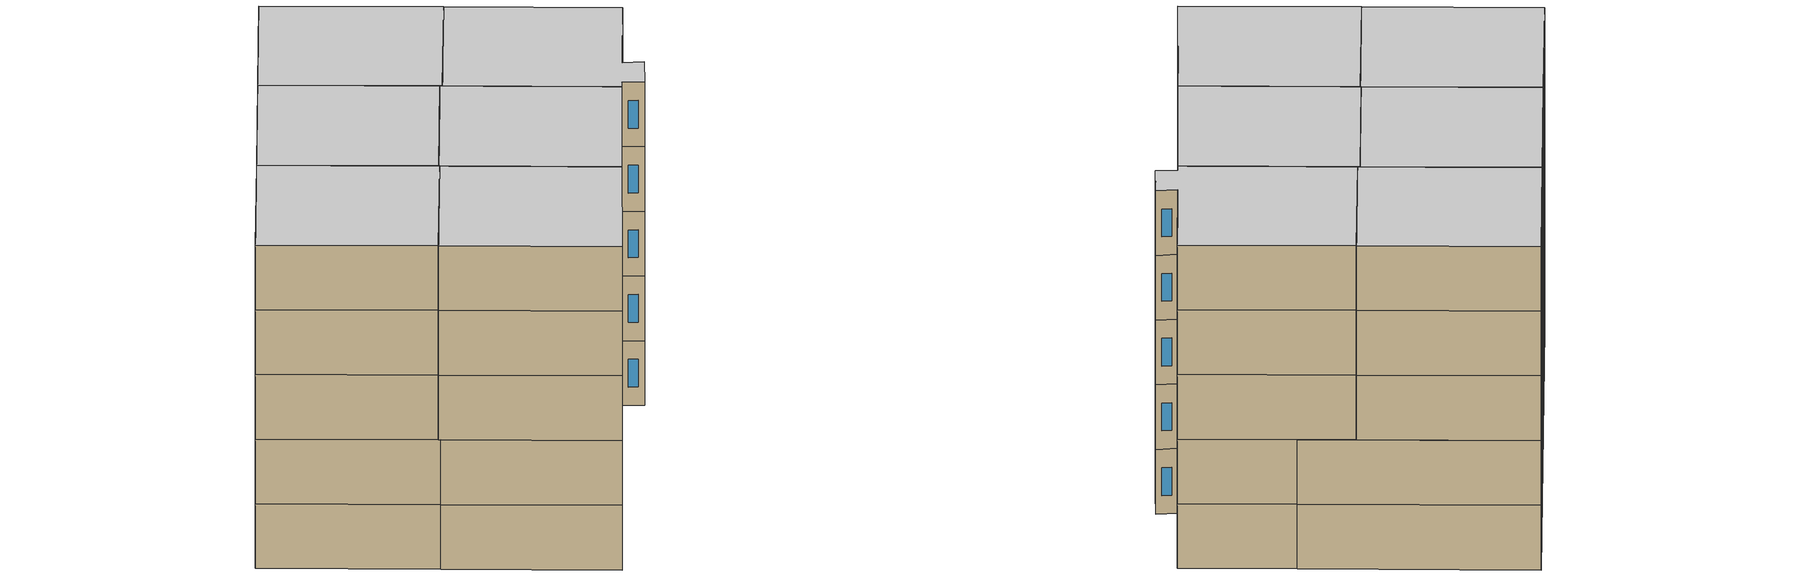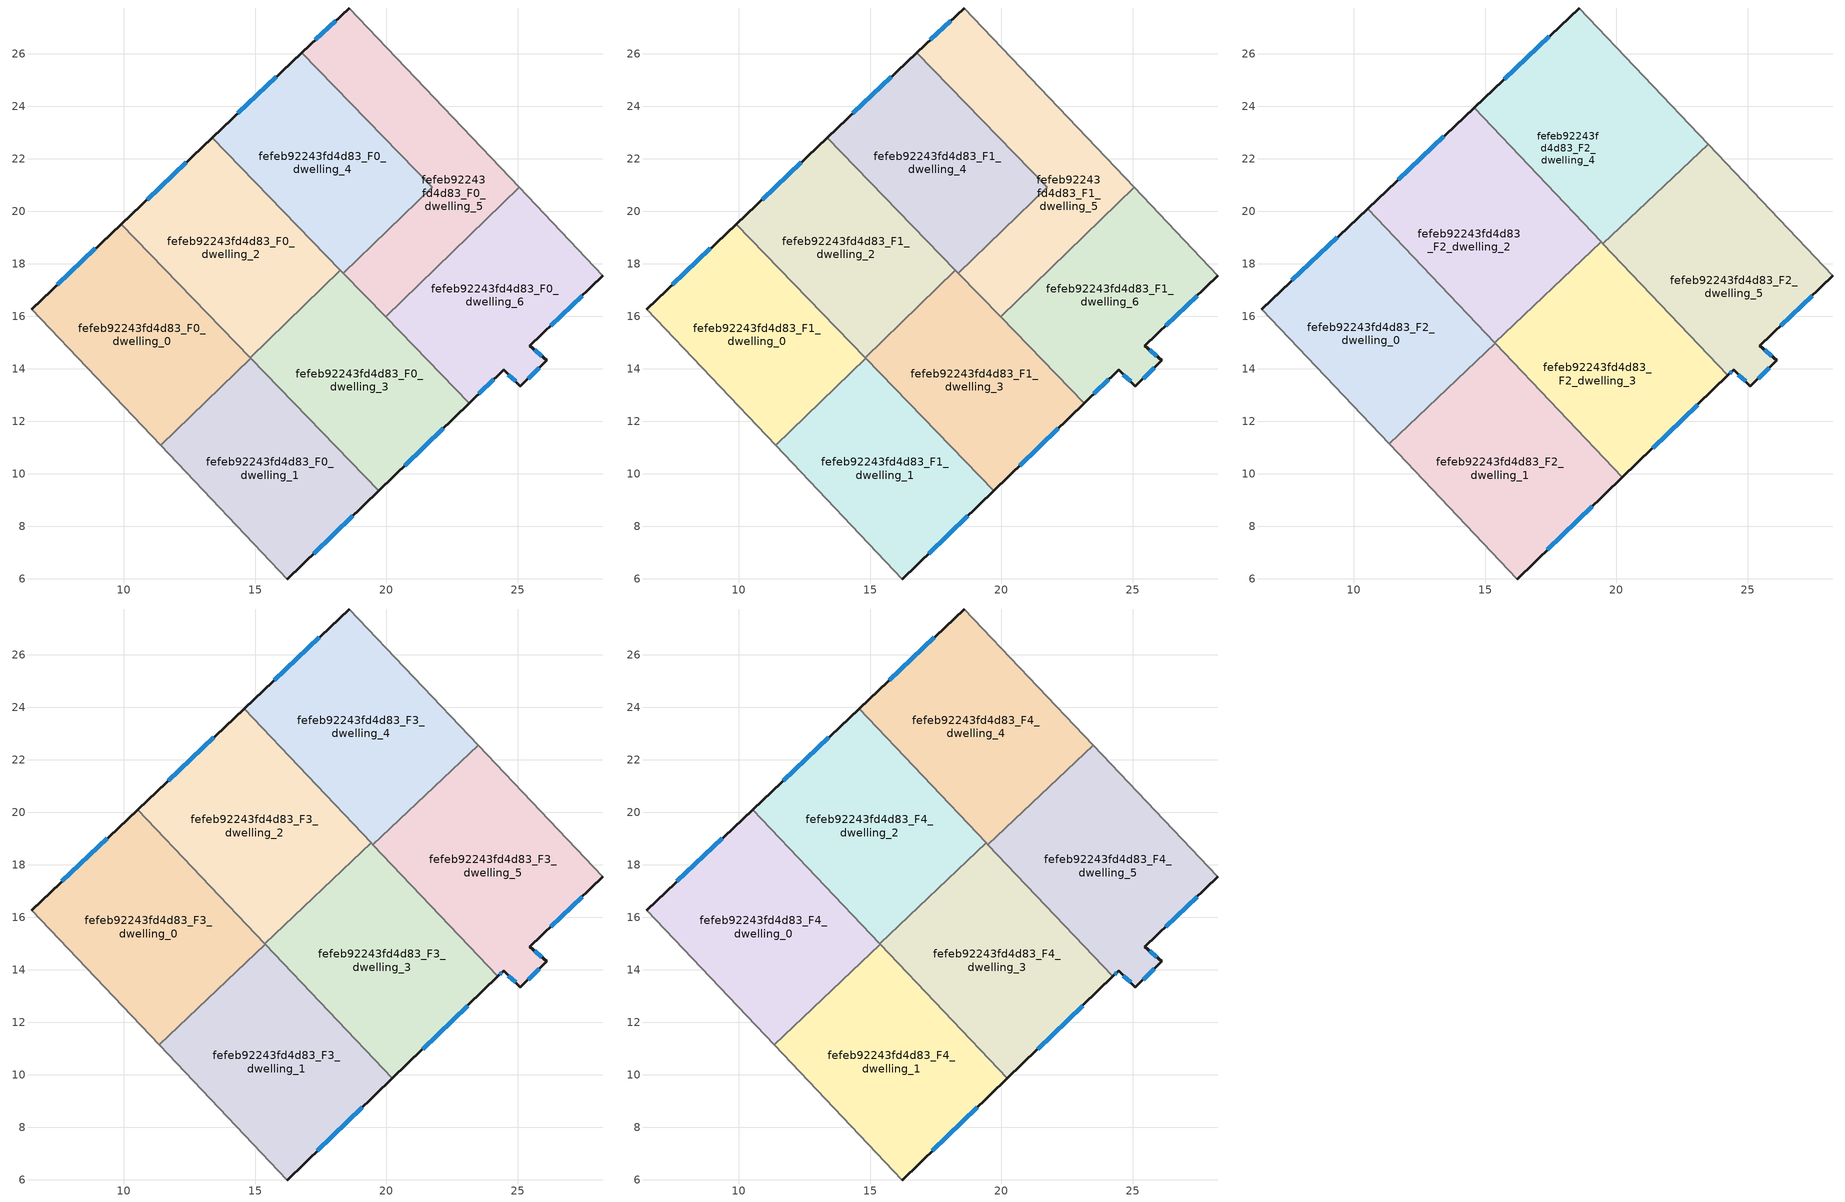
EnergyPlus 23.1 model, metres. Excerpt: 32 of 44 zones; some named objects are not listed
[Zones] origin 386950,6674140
fefeb92243fd4d83_F0_dwelling_0
 floor ground (EU_floor_Construction): 9.89,19.51 14.83,14.41 11.4,11.09 6.48,16.28 z0
 wall outside (EU_wall_Construction): 9.89,19.51 6.48,16.28 z0:3
 wall adiabatic (EU_wall_Construction): 6.48,16.28 11.4,11.09 z0:3
 wall to fefeb92243fd4d83_F0_dwelling_1 (EU_wall_Construction): 11.4,11.09 14.83,14.41 z0:3
 wall to fefeb92243fd4d83_F0_dwelling_2 (EU_wall_Construction): 14.81,14.43 9.89,19.51 z0:3
 wall to fefeb92243fd4d83_F0_dwelling_3 (EU_wall_Construction): 14.83,14.41 14.81,14.43 z0:3
 window (EU_Window_Construction): 8.92,18.59 7.45,17.2 z0.86:2.14
fefeb92243fd4d83_F0_dwelling_1
 floor ground (EU_floor_Construction): 14.83,14.41 19.71,9.36 16.23,6 11.4,11.09 z0
 wall outside (EU_wall_Construction): 16.23,6 19.71,9.36 z0:3
 wall adiabatic (EU_wall_Construction): 11.4,11.09 16.23,6 z0:3
 wall to fefeb92243fd4d83_F0_dwelling_3 (EU_wall_Construction): 19.71,9.36 14.83,14.41 z0:3
 window (EU_Window_Construction): 17.22,6.96 18.71,8.4 z0.86:2.14
fefeb92243fd4d83_F0_dwelling_2
 floor ground (EU_floor_Construction): 13.36,22.8 18.25,17.75 14.81,14.43 9.89,19.51 z0
 wall outside (EU_wall_Construction): 13.36,22.8 9.89,19.51 z0:3
 wall to fefeb92243fd4d83_F0_dwelling_3 (EU_wall_Construction): 14.81,14.43 18.25,17.75 z0:3
 wall to fefeb92243fd4d83_F0_dwelling_4 (EU_wall_Construction): 18.25,17.75 13.36,22.8 z0:3
 window (EU_Window_Construction): 12.37,21.86 10.88,20.45 z0.86:2.14
fefeb92243fd4d83_F0_dwelling_3
 floor ground (EU_floor_Construction): 18.25,17.75 23.15,12.69 19.71,9.36 14.81,14.43 z0
 wall outside (EU_wall_Construction): 19.71,9.36 23.15,12.69 z0:3
 wall to fefeb92243fd4d83_F0_dwelling_6 (EU_wall_Construction): 23.15,12.69 19.96,15.98 z0:3
 wall to fefeb92243fd4d83_F0_dwelling_5 (EU_wall_Construction): 19.96,15.98 18.36,17.64 z0:3
 wall to fefeb92243fd4d83_F0_dwelling_4 (EU_wall_Construction): 18.36,17.64 18.25,17.76 z0:3
 window (EU_Window_Construction): 20.69,10.31 22.17,11.74 z0.86:2.14
fefeb92243fd4d83_F0_dwelling_4
 floor ground (EU_floor_Construction): 16.78,26.04 21.74,20.92 18.36,17.64 13.36,22.8 z0
 wall outside (EU_wall_Construction): 16.78,26.04 13.36,22.8 z0:3
 wall to fefeb92243fd4d83_F0_dwelling_5 (EU_wall_Construction): 18.36,17.64 21.74,20.92 16.78,26.04 z0:3
 window (EU_Window_Construction): 15.81,25.12 14.34,23.73 z0.86:2.14
fefeb92243fd4d83_F0_dwelling_5
 floor ground (EU_floor_Construction): 18.58,27.75 25.05,20.91 19.96,15.98 18.36,17.64 21.74,20.92 16.78,26.04 z0
 wall outside (EU_wall_Construction): 18.58,27.75 16.78,26.04 z0:3
 wall adiabatic (EU_wall_Construction): 25.05,20.91 18.58,27.75 z0:3
 wall to fefeb92243fd4d83_F0_dwelling_6 (EU_wall_Construction): 19.96,15.98 25.05,20.91 z0:3
 window (EU_Window_Construction): 18.07,27.26 17.3,26.53 z0.86:2.14
fefeb92243fd4d83_F0_dwelling_6
 floor ground (EU_floor_Construction): 25.05,20.91 28.25,17.54 25.45,14.89 26.11,14.32 25.1,13.34 24.46,13.96 23.15,12.69 19.96,15.98 z0
 wall outside (EU_wall_Construction): 23.15,12.69 24.46,13.96 25.1,13.34 26.11,14.32 25.45,14.89 28.25,17.54 z0:3
 wall adiabatic (EU_wall_Construction): 28.25,17.54 25.05,20.91 z0:3
 window (EU_Window_Construction): 26.25,15.65 27.45,16.78 / 25.92,14.48 25.64,14.72 / 25.39,13.62 25.82,14.04 / 24.65,13.78 24.92,13.52 / 23.52,13.05 24.09,13.6 z0.86:2.14
fefeb92243fd4d83_F1_dwelling_0
 floor to fefeb92243fd4d83_F0_dwelling_0 (EU_floor_Construction): 9.89,19.51 14.83,14.41 11.4,11.09 6.48,16.28 z3
 wall outside (EU_wall_Construction): 9.89,19.51 6.48,16.28 z3:6
 wall adiabatic (EU_wall_Construction): 6.48,16.28 11.4,11.09 z3:6
 wall to fefeb92243fd4d83_F1_dwelling_1 (EU_wall_Construction): 11.4,11.09 14.83,14.41 z3:6
 wall to fefeb92243fd4d83_F1_dwelling_2 (EU_wall_Construction): 14.81,14.43 9.89,19.51 z3:6
 wall to fefeb92243fd4d83_F1_dwelling_3 (EU_wall_Construction): 14.83,14.41 14.81,14.43 z3:6
 window (EU_Window_Construction): 8.92,18.59 7.45,17.2 z3.86:5.14
fefeb92243fd4d83_F1_dwelling_1
 floor to fefeb92243fd4d83_F0_dwelling_1 (EU_floor_Construction): 14.83,14.41 19.71,9.36 16.23,6 11.4,11.09 z3
 wall outside (EU_wall_Construction): 16.23,6 19.71,9.36 z3:6
 wall adiabatic (EU_wall_Construction): 11.4,11.09 16.23,6 z3:6
 wall to fefeb92243fd4d83_F1_dwelling_3 (EU_wall_Construction): 19.71,9.36 14.83,14.41 z3:6
 window (EU_Window_Construction): 17.22,6.96 18.71,8.4 z3.86:5.14
fefeb92243fd4d83_F1_dwelling_2
 floor to fefeb92243fd4d83_F0_dwelling_2 (EU_floor_Construction): 13.36,22.8 18.25,17.75 14.81,14.43 9.89,19.51 z3
 wall outside (EU_wall_Construction): 13.36,22.8 9.89,19.51 z3:6
 wall to fefeb92243fd4d83_F1_dwelling_3 (EU_wall_Construction): 14.81,14.43 18.25,17.75 z3:6
 wall to fefeb92243fd4d83_F1_dwelling_4 (EU_wall_Construction): 18.25,17.75 13.36,22.8 z3:6
 window (EU_Window_Construction): 12.37,21.86 10.88,20.45 z3.86:5.14
fefeb92243fd4d83_F1_dwelling_3
 floor to fefeb92243fd4d83_F0_dwelling_3 (EU_floor_Construction): 18.25,17.75 23.15,12.69 19.71,9.36 14.81,14.43 z3
 wall outside (EU_wall_Construction): 19.71,9.36 23.15,12.69 z3:6
 wall to fefeb92243fd4d83_F1_dwelling_6 (EU_wall_Construction): 23.15,12.69 19.96,15.98 z3:6
 wall to fefeb92243fd4d83_F1_dwelling_5 (EU_wall_Construction): 19.96,15.98 18.36,17.64 z3:6
 wall to fefeb92243fd4d83_F1_dwelling_4 (EU_wall_Construction): 18.36,17.64 18.25,17.76 z3:6
 window (EU_Window_Construction): 20.69,10.31 22.17,11.74 z3.86:5.14
fefeb92243fd4d83_F1_dwelling_4
 floor to fefeb92243fd4d83_F0_dwelling_4 (EU_floor_Construction): 16.78,26.04 21.74,20.92 18.36,17.64 13.36,22.8 z3
 wall outside (EU_wall_Construction): 16.78,26.04 13.36,22.8 z3:6
 wall to fefeb92243fd4d83_F1_dwelling_5 (EU_wall_Construction): 18.36,17.64 21.74,20.92 16.78,26.04 z3:6
 window (EU_Window_Construction): 15.81,25.12 14.34,23.73 z3.86:5.14
 ceiling adiabatic (EU_roof_Construction): 19.42,18.84 18.26,17.74 18.36,17.64 21.74,20.92 16.78,26.04 13.36,22.8 14.58,23.95 z6
fefeb92243fd4d83_F1_dwelling_5
 floor to fefeb92243fd4d83_F0_dwelling_5 (EU_floor_Construction): 18.58,27.75 25.05,20.91 19.96,15.98 18.36,17.64 21.74,20.92 16.78,26.04 z3
 wall outside (EU_wall_Construction): 18.58,27.75 16.78,26.04 z3:6
 wall adiabatic (EU_wall_Construction): 25.05,20.91 18.58,27.75 z3:6
 wall to fefeb92243fd4d83_F1_dwelling_6 (EU_wall_Construction): 19.96,15.98 25.05,20.91 z3:6
 window (EU_Window_Construction): 18.07,27.26 17.3,26.53 z3.86:5.14
 ceiling adiabatic (EU_roof_Construction): 21.09,17.08 19.51,18.75 18.36,17.64 19.96,15.98 z6
fefeb92243fd4d83_F1_dwelling_6
 floor to fefeb92243fd4d83_F0_dwelling_6 (EU_floor_Construction): 25.05,20.91 28.25,17.54 25.45,14.89 26.11,14.32 25.1,13.34 24.46,13.96 23.15,12.69 19.96,15.98 z3
 wall outside (EU_wall_Construction): 23.15,12.69 24.46,13.96 25.1,13.34 26.11,14.32 25.45,14.89 28.25,17.54 z3:6
 wall adiabatic (EU_wall_Construction): 28.25,17.54 25.05,20.91 z3:6
 window (EU_Window_Construction): 26.25,15.65 27.45,16.78 / 25.92,14.48 25.64,14.72 / 25.39,13.62 25.82,14.04 / 24.65,13.78 24.92,13.52 / 23.52,13.05 24.09,13.6 z3.86:5.14
 ceiling adiabatic (EU_roof_Construction): 24.25,13.75 21.09,17.08 19.96,15.98 23.15,12.69 z6
fefeb92243fd4d83_F2_dwelling_0
 floor to fefeb92243fd4d83_F1_dwelling_0 (EU_floor_Construction): 9.89,19.51 14.81,14.43 11.34,11.15 6.48,16.28 z6
 floor to fefeb92243fd4d83_F1_dwelling_2 (EU_floor_Construction): 10.52,20.11 15.38,14.98 15.01,14.62 14.81,14.43 9.89,19.51 z6
 wall outside (EU_wall_Construction): 10.52,20.11 6.48,16.28 z6:9
 wall to fefeb92243fd4d83_F2_dwelling_1 (EU_wall_Construction): 11.34,11.15 15.38,14.98 z6:9
 wall adiabatic (EU_wall_Construction): 6.48,16.28 11.34,11.15 z6:9
 wall to fefeb92243fd4d83_F2_dwelling_2 (EU_wall_Construction): 15.37,15 10.52,20.11 z6:9
 wall to fefeb92243fd4d83_F2_dwelling_3 (EU_wall_Construction): 15.38,14.98 15.37,15 z6:9
 window (EU_Window_Construction): 9.37,19.01 7.64,17.37 z6.86:8.14
fefeb92243fd4d83_F2_dwelling_1
 floor to fefeb92243fd4d83_F1_dwelling_1 (EU_floor_Construction): 14.83,14.41 19.71,9.36 16.23,6 11.4,11.09 z6
 floor to fefeb92243fd4d83_F1_dwelling_0 (EU_floor_Construction): 14.81,14.43 14.83,14.41 11.4,11.09 11.34,11.15 z6
 floor to fefeb92243fd4d83_F1_dwelling_3 (EU_floor_Construction): 15.38,14.98 20.23,9.87 19.71,9.36 14.81,14.43 15.01,14.62 z6
 wall outside (EU_wall_Construction): 16.23,6 20.23,9.87 z6:9
 wall adiabatic (EU_wall_Construction): 11.34,11.15 16.23,6 z6:9
 wall to fefeb92243fd4d83_F2_dwelling_3 (EU_wall_Construction): 20.23,9.87 15.38,14.98 z6:9
 window (EU_Window_Construction): 17.37,7.1 19.09,8.76 z6.86:8.14
fefeb92243fd4d83_F2_dwelling_2
 floor to fefeb92243fd4d83_F1_dwelling_2 (EU_floor_Construction): 13.36,22.8 18.25,17.75 16.93,16.48 15.36,15 10.52,20.11 z6
 floor to fefeb92243fd4d83_F1_dwelling_3 (EU_floor_Construction): 18.25,17.75 18.26,17.74 16.93,16.48 z6
 floor to fefeb92243fd4d83_F1_dwelling_4 (EU_floor_Construction): 14.58,23.95 19.42,18.84 18.26,17.74 13.36,22.8 z6
 wall outside (EU_wall_Construction): 14.58,23.95 10.52,20.11 z6:9
 wall to fefeb92243fd4d83_F2_dwelling_3 (EU_wall_Construction): 15.36,15 19.42,18.84 z6:9
 wall to fefeb92243fd4d83_F2_dwelling_4 (EU_wall_Construction): 19.42,18.84 14.58,23.95 z6:9
 window (EU_Window_Construction): 13.42,22.85 11.68,21.21 z6.86:8.14
fefeb92243fd4d83_F2_dwelling_3
 floor to fefeb92243fd4d83_F1_dwelling_3 (EU_floor_Construction): 18.26,17.74 23.15,12.69 20.23,9.87 15.38,14.98 16.93,16.48 z6
 floor to fefeb92243fd4d83_F1_dwelling_2 (EU_floor_Construction): 16.93,16.48 15.38,14.98 15.37,15 z6
 floor adiabatic (EU_floor_Construction): 19.42,18.84 24.25,13.75 23.15,12.69 18.26,17.74 z6
 wall outside (EU_wall_Construction): 20.23,9.87 24.25,13.75 z6:9
 wall to fefeb92243fd4d83_F2_dwelling_5 (EU_wall_Construction): 24.25,13.75 19.49,18.77 z6:9
 wall to fefeb92243fd4d83_F2_dwelling_4 (EU_wall_Construction): 19.49,18.77 19.42,18.84 z6:9
 window (EU_Window_Construction): 21.38,10.98 23.1,12.64 z6.86:8.14
fefeb92243fd4d83_F2_dwelling_4
 floor adiabatic (EU_floor_Construction): 16.78,26.04 21.74,20.92 21.4,20.58 19.49,18.77 14.58,23.95 z6
 floor to fefeb92243fd4d83_F1_dwelling_5 (EU_floor_Construction): 18.58,27.75 23.49,22.56 21.4,20.58 21.74,20.92 16.78,26.04 z6
 wall outside (EU_wall_Construction): 18.58,27.75 14.58,23.95 z6:9
 wall adiabatic (EU_wall_Construction): 23.49,22.56 18.58,27.75 z6:9
 wall to fefeb92243fd4d83_F2_dwelling_5 (EU_wall_Construction): 19.49,18.77 23.49,22.56 z6:9
 window (EU_Window_Construction): 17.43,26.66 15.72,25.04 z6.86:8.14
fefeb92243fd4d83_F2_dwelling_5
 floor to fefeb92243fd4d83_F1_dwelling_5 (EU_floor_Construction): 23.49,22.56 25.05,20.91 21.09,17.08 19.51,18.75 21.4,20.58 z6
 floor to fefeb92243fd4d83_F1_dwelling_6 (EU_floor_Construction): 25.05,20.91 28.25,17.54 25.45,14.89 26.11,14.32 25.1,13.34 24.46,13.96 24.25,13.75 21.09,17.08 z6
 floor adiabatic (EU_floor_Construction): 21.4,20.58 19.51,18.75 19.49,18.77 z6
 wall outside (EU_wall_Construction): 24.25,13.75 24.46,13.96 25.1,13.34 26.11,14.32 25.45,14.89 28.25,17.54 z6:9
 wall adiabatic (EU_wall_Construction): 28.25,17.54 23.49,22.56 z6:9
 window (EU_Window_Construction): 26.25,15.65 27.45,16.78 / 25.92,14.48 25.64,14.72 / 25.39,13.62 25.82,14.04 / 24.65,13.78 24.92,13.52 / 24.31,13.81 24.4,13.9 z6.86:8.14
fefeb92243fd4d83_F3_dwelling_0
 floor to fefeb92243fd4d83_F2_dwelling_0 (EU_floor_Construction): 10.52,20.11 15.38,14.98 11.34,11.15 6.48,16.28 z9
 wall outside (EU_wall_Construction): 10.52,20.11 6.48,16.28 z9:12
 wall to fefeb92243fd4d83_F3_dwelling_1 (EU_wall_Construction): 11.34,11.15 15.38,14.98 z9:12
 wall adiabatic (EU_wall_Construction): 6.48,16.28 11.34,11.15 z9:12
 wall to fefeb92243fd4d83_F3_dwelling_2 (EU_wall_Construction): 15.37,15 10.52,20.11 z9:12
 wall to fefeb92243fd4d83_F3_dwelling_3 (EU_wall_Construction): 15.38,14.98 15.37,15 z9:12
 window (EU_Window_Construction): 9.37,19.01 7.64,17.37 z9.86:11.14
fefeb92243fd4d83_F3_dwelling_1
 floor to fefeb92243fd4d83_F2_dwelling_1 (EU_floor_Construction): 15.38,14.98 20.23,9.87 16.23,6 11.34,11.15 z9
 wall outside (EU_wall_Construction): 16.23,6 20.23,9.87 z9:12
 wall adiabatic (EU_wall_Construction): 11.34,11.15 16.23,6 z9:12
 wall to fefeb92243fd4d83_F3_dwelling_3 (EU_wall_Construction): 20.23,9.87 15.38,14.98 z9:12
 window (EU_Window_Construction): 17.37,7.1 19.09,8.76 z9.86:11.14
fefeb92243fd4d83_F3_dwelling_2
 floor to fefeb92243fd4d83_F2_dwelling_2 (EU_floor_Construction): 14.58,23.95 19.42,18.84 15.36,15 10.52,20.11 z9
 wall outside (EU_wall_Construction): 14.58,23.95 10.52,20.11 z9:12
 wall to fefeb92243fd4d83_F3_dwelling_3 (EU_wall_Construction): 15.36,15 19.42,18.84 z9:12
 wall to fefeb92243fd4d83_F3_dwelling_4 (EU_wall_Construction): 19.42,18.84 14.58,23.95 z9:12
 window (EU_Window_Construction): 13.42,22.85 11.68,21.21 z9.86:11.14
fefeb92243fd4d83_F3_dwelling_3
 floor to fefeb92243fd4d83_F2_dwelling_3 (EU_floor_Construction): 19.42,18.84 24.25,13.75 20.23,9.87 15.36,15 z9
 wall outside (EU_wall_Construction): 20.23,9.87 24.25,13.75 z9:12
 wall to fefeb92243fd4d83_F3_dwelling_5 (EU_wall_Construction): 24.25,13.75 19.49,18.77 z9:12
 wall to fefeb92243fd4d83_F3_dwelling_4 (EU_wall_Construction): 19.49,18.77 19.42,18.84 z9:12
 window (EU_Window_Construction): 21.38,10.98 23.1,12.64 z9.86:11.14
fefeb92243fd4d83_F3_dwelling_4
 floor to fefeb92243fd4d83_F2_dwelling_4 (EU_floor_Construction): 18.58,27.75 23.49,22.56 19.49,18.77 14.58,23.95 z9
 wall outside (EU_wall_Construction): 18.58,27.75 14.58,23.95 z9:12
 wall adiabatic (EU_wall_Construction): 23.49,22.56 18.58,27.75 z9:12
 wall to fefeb92243fd4d83_F3_dwelling_5 (EU_wall_Construction): 19.49,18.77 23.49,22.56 z9:12
 window (EU_Window_Construction): 17.43,26.66 15.72,25.04 z9.86:11.14
fefeb92243fd4d83_F3_dwelling_5
 floor to fefeb92243fd4d83_F2_dwelling_5 (EU_floor_Construction): 23.49,22.56 28.25,17.54 25.45,14.89 26.11,14.32 25.1,13.34 24.46,13.96 24.25,13.75 19.49,18.77 z9
 wall outside (EU_wall_Construction): 24.25,13.75 24.46,13.96 25.1,13.34 26.11,14.32 25.45,14.89 28.25,17.54 z9:12
 wall adiabatic (EU_wall_Construction): 28.25,17.54 23.49,22.56 z9:12
 window (EU_Window_Construction): 26.25,15.65 27.45,16.78 / 25.92,14.48 25.64,14.72 / 25.39,13.62 25.82,14.04 / 24.65,13.78 24.92,13.52 / 24.31,13.81 24.4,13.9 z9.86:11.14
fefeb92243fd4d83_F4_dwelling_0
 floor to fefeb92243fd4d83_F3_dwelling_0 (EU_floor_Construction): 10.52,20.11 15.38,14.98 11.34,11.15 6.48,16.28 z12
 wall outside (EU_wall_Construction): 10.52,20.11 6.48,16.28 z12:15
 wall to fefeb92243fd4d83_F4_dwelling_1 (EU_wall_Construction): 11.34,11.15 15.38,14.98 z12:15
 wall adiabatic (EU_wall_Construction): 6.48,16.28 11.34,11.15 z12:15
 wall to fefeb92243fd4d83_F4_dwelling_2 (EU_wall_Construction): 15.37,15 10.52,20.11 z12:15
 wall to fefeb92243fd4d83_F4_dwelling_3 (EU_wall_Construction): 15.38,14.98 15.37,15 z12:15
 window (EU_Window_Construction): 9.37,19.01 7.64,17.37 z12.86:14.14
 ceiling to fefeb92243fd4d83_F5_dwelling_0 (EU_floor_Construction): 15.38,14.98 10.52,20.11 6.48,16.28 11.34,11.15 z15
fefeb92243fd4d83_F4_dwelling_1
 floor to fefeb92243fd4d83_F3_dwelling_1 (EU_floor_Construction): 15.38,14.98 20.23,9.87 16.23,6 11.34,11.15 z12
 wall outside (EU_wall_Construction): 16.23,6 20.23,9.87 z12:15
 wall adiabatic (EU_wall_Construction): 11.34,11.15 16.23,6 z12:15
 wall to fefeb92243fd4d83_F4_dwelling_3 (EU_wall_Construction): 20.23,9.87 15.38,14.98 z12:15
 window (EU_Window_Construction): 17.37,7.1 19.09,8.76 z12.86:14.14
 ceiling to fefeb92243fd4d83_F5_dwelling_1 (EU_floor_Construction): 20.23,9.87 15.38,14.98 11.34,11.15 16.23,6 z15
fefeb92243fd4d83_F4_dwelling_2
 floor to fefeb92243fd4d83_F3_dwelling_2 (EU_floor_Construction): 14.58,23.95 19.42,18.84 15.36,15 10.52,20.11 z12
 wall outside (EU_wall_Construction): 14.58,23.95 10.52,20.11 z12:15
 wall to fefeb92243fd4d83_F4_dwelling_3 (EU_wall_Construction): 15.36,15 19.42,18.84 z12:15
 wall to fefeb92243fd4d83_F4_dwelling_4 (EU_wall_Construction): 19.42,18.84 14.58,23.95 z12:15
 window (EU_Window_Construction): 13.42,22.85 11.68,21.21 z12.86:14.14
 ceiling to fefeb92243fd4d83_F5_dwelling_2 (EU_floor_Construction): 19.42,18.84 14.58,23.95 10.52,20.11 15.36,15 z15
fefeb92243fd4d83_F4_dwelling_3
 floor to fefeb92243fd4d83_F3_dwelling_3 (EU_floor_Construction): 19.42,18.84 24.25,13.75 20.23,9.87 15.36,15 z12
 wall outside (EU_wall_Construction): 20.23,9.87 24.25,13.75 z12:15
 wall to fefeb92243fd4d83_F4_dwelling_5 (EU_wall_Construction): 24.25,13.75 19.49,18.77 z12:15
 wall to fefeb92243fd4d83_F4_dwelling_4 (EU_wall_Construction): 19.49,18.77 19.42,18.84 z12:15
 window (EU_Window_Construction): 21.38,10.98 23.1,12.64 z12.86:14.14
 ceiling to fefeb92243fd4d83_F5_dwelling_3 (EU_floor_Construction): 24.25,13.75 19.42,18.84 15.36,15 20.23,9.87 z15
fefeb92243fd4d83_F4_dwelling_4
 floor to fefeb92243fd4d83_F3_dwelling_4 (EU_floor_Construction): 18.58,27.75 23.49,22.56 19.49,18.77 14.58,23.95 z12
 wall outside (EU_wall_Construction): 18.58,27.75 14.58,23.95 z12:15
 wall adiabatic (EU_wall_Construction): 23.49,22.56 18.58,27.75 z12:15
 wall to fefeb92243fd4d83_F4_dwelling_5 (EU_wall_Construction): 19.49,18.77 23.49,22.56 z12:15
 window (EU_Window_Construction): 17.43,26.66 15.72,25.04 z12.86:14.14
 ceiling to fefeb92243fd4d83_F5_dwelling_4 (EU_floor_Construction): 23.49,22.56 18.58,27.75 14.58,23.95 19.49,18.77 z15
fefeb92243fd4d83_F4_dwelling_5
 floor to fefeb92243fd4d83_F3_dwelling_5 (EU_floor_Construction): 23.49,22.56 28.25,17.54 25.45,14.89 26.11,14.32 25.1,13.34 24.46,13.96 24.25,13.75 19.49,18.77 z12
 wall outside (EU_wall_Construction): 24.25,13.75 24.46,13.96 25.1,13.34 26.11,14.32 25.45,14.89 28.25,17.54 z12:15
 wall adiabatic (EU_wall_Construction): 28.25,17.54 23.49,22.56 z12:15
 window (EU_Window_Construction): 26.25,15.65 27.45,16.78 / 25.92,14.48 25.64,14.72 / 25.39,13.62 25.82,14.04 / 24.65,13.78 24.92,13.52 / 24.31,13.81 24.4,13.9 z12.86:14.14
 ceiling to fefeb92243fd4d83_F5_dwelling_5 (EU_floor_Construction): 26.11,14.32 25.45,14.89 28.25,17.54 23.49,22.56 19.49,18.77 24.25,13.75 24.46,13.96 25.1,13.34 z15
[Building]
EU S2 Campaign: North Axis=0; Terrain=City; Solar Distribution=FullExterior
[Site:Location]
Helsinki-Vantaa.AP: Latitude=60.317; Longitude=24.963; Time Zone=2; Elevation=54.6
[SizingPeriod:WeatherFileDays]
AnnualSizingPeriod: Begin Month=1; Begin Day of Month=1; End Month=12; End Day of Month=31; Day of Week for Start Day=Monday; Use Weather File Daylight Saving Period=No; Use Weather File Rain and Snow Indicators=No
[MATERIAL]
EU_InternalMass_Material: Roughness=MediumRough; Thickness=0.1; Conductivity=1; Density=1800; Specific Heat=900; Thermal Absorptance=0.9; Solar Absorptance=0.7; Visible Absorptance=0.7
[MATERIAL:NOMASS] Roughness=MediumRough; Thermal Absorptance=0.9; Solar Absorptance=0.7; Visible Absorptance=0.7
Name | Thermal Resistance
EU_wall_NoMass | 1.10183
EU_roof_NoMass; EU_floor_NoMass | 1.70606
[WINDOWMATERIAL:SIMPLEGLAZINGSYSTEM]
EU_Window_SimpleGlazing: UFactor=3.11035; Solar Heat Gain Coefficient=0.8; Visible Transmittance=0.8
[CONSTRUCTION]
EU_wall_Construction: EU_wall_NoMass
EU_roof_Construction: EU_roof_NoMass
EU_floor_Construction: EU_floor_NoMass
EU_Window_Construction: EU_Window_SimpleGlazing
EU_InternalMass_Construction: EU_InternalMass_Material
[ZONE] Type=1; Multiplier=1; Ceiling Height=autocalculate; Floor Area=autocalculate; Part of Total Floor Area=Yes
Name | Volume
fefeb92243fd4d83_F0_dwelling_0; fefeb92243fd4d83_F1_dwelling_0 | 101.2
fefeb92243fd4d83_F2_dwelling_0; fefeb92243fd4d83_F3_dwelling_0; fefeb92243fd4d83_F4_dwelling_0 | 118.047
fefeb92243fd4d83_F0_dwelling_1; fefeb92243fd4d83_F1_dwelling_1 | 101.186
fefeb92243fd4d83_F2_dwelling_1; fefeb92243fd4d83_F3_dwelling_1; fefeb92243fd4d83_F4_dwelling_1; fefeb92243fd4d83_F2_dwelling_5; fefeb92243fd4d83_F3_dwelling_5; fefeb92243fd4d83_F4_dwelling_5 | 118.058
fefeb92243fd4d83_F0_dwelling_2; fefeb92243fd4d83_F1_dwelling_2 | 101.196
fefeb92243fd4d83_F2_dwelling_2; fefeb92243fd4d83_F3_dwelling_2; fefeb92243fd4d83_F4_dwelling_2 | 118.052
fefeb92243fd4d83_F0_dwelling_3; fefeb92243fd4d83_F1_dwelling_3; fefeb92243fd4d83_F0_dwelling_4; fefeb92243fd4d83_F1_dwelling_4 | 101.188
fefeb92243fd4d83_F2_dwelling_3; fefeb92243fd4d83_F3_dwelling_3; fefeb92243fd4d83_F4_dwelling_3 | 118.065
fefeb92243fd4d83_F2_dwelling_4; fefeb92243fd4d83_F3_dwelling_4; fefeb92243fd4d83_F4_dwelling_4 | 118.045
fefeb92243fd4d83_F0_dwelling_5; fefeb92243fd4d83_F1_dwelling_5 | 101.187
fefeb92243fd4d83_F0_dwelling_6; fefeb92243fd4d83_F1_dwelling_6 | 101.204
[INTERNALMASS] Construction=EU_InternalMass_Construction
Name | Zone or ZoneList | Surface Area
fefeb92243fd4d83_F0_dwelling_0_EU_InternalMass | fefeb92243fd4d83_F0_dwelling_0 | 33.7325
fefeb92243fd4d83_F0_dwelling_1_EU_InternalMass | fefeb92243fd4d83_F0_dwelling_1 | 33.7288
fefeb92243fd4d83_F0_dwelling_2_EU_InternalMass | fefeb92243fd4d83_F0_dwelling_2 | 33.7309
fefeb92243fd4d83_F0_dwelling_3_EU_InternalMass | fefeb92243fd4d83_F0_dwelling_3 | 33.7299
fefeb92243fd4d83_F0_dwelling_4_EU_InternalMass | fefeb92243fd4d83_F0_dwelling_4 | 33.7297
fefeb92243fd4d83_F0_dwelling_5_EU_InternalMass | fefeb92243fd4d83_F0_dwelling_5 | 33.7288
fefeb92243fd4d83_F0_dwelling_6_EU_InternalMass | fefeb92243fd4d83_F0_dwelling_6 | 33.7346
fefeb92243fd4d83_F1_dwelling_0_EU_InternalMass | fefeb92243fd4d83_F1_dwelling_0 | 33.7325
fefeb92243fd4d83_F1_dwelling_1_EU_InternalMass | fefeb92243fd4d83_F1_dwelling_1 | 33.7288
fefeb92243fd4d83_F1_dwelling_2_EU_InternalMass | fefeb92243fd4d83_F1_dwelling_2 | 33.7309
fefeb92243fd4d83_F1_dwelling_3_EU_InternalMass | fefeb92243fd4d83_F1_dwelling_3 | 33.7299
fefeb92243fd4d83_F1_dwelling_4_EU_InternalMass | fefeb92243fd4d83_F1_dwelling_4 | 33.7297
fefeb92243fd4d83_F1_dwelling_5_EU_InternalMass | fefeb92243fd4d83_F1_dwelling_5 | 33.7288
fefeb92243fd4d83_F1_dwelling_6_EU_InternalMass | fefeb92243fd4d83_F1_dwelling_6 | 33.7346
fefeb92243fd4d83_F2_dwelling_0_EU_InternalMass | fefeb92243fd4d83_F2_dwelling_0 | 39.3498
fefeb92243fd4d83_F2_dwelling_1_EU_InternalMass | fefeb92243fd4d83_F2_dwelling_1 | 39.3518
fefeb92243fd4d83_F2_dwelling_2_EU_InternalMass | fefeb92243fd4d83_F2_dwelling_2 | 39.3507
fefeb92243fd4d83_F2_dwelling_3_EU_InternalMass | fefeb92243fd4d83_F2_dwelling_3 | 39.3541
fefeb92243fd4d83_F2_dwelling_4_EU_InternalMass | fefeb92243fd4d83_F2_dwelling_4 | 39.3491
fefeb92243fd4d83_F2_dwelling_5_EU_InternalMass | fefeb92243fd4d83_F2_dwelling_5 | 39.3528
fefeb92243fd4d83_F3_dwelling_0_EU_InternalMass | fefeb92243fd4d83_F3_dwelling_0 | 39.3498
fefeb92243fd4d83_F3_dwelling_1_EU_InternalMass | fefeb92243fd4d83_F3_dwelling_1 | 39.3518
fefeb92243fd4d83_F3_dwelling_2_EU_InternalMass | fefeb92243fd4d83_F3_dwelling_2 | 39.3507
fefeb92243fd4d83_F3_dwelling_3_EU_InternalMass | fefeb92243fd4d83_F3_dwelling_3 | 39.3541
fefeb92243fd4d83_F3_dwelling_4_EU_InternalMass | fefeb92243fd4d83_F3_dwelling_4 | 39.3491
fefeb92243fd4d83_F3_dwelling_5_EU_InternalMass | fefeb92243fd4d83_F3_dwelling_5 | 39.3528
fefeb92243fd4d83_F4_dwelling_0_EU_InternalMass | fefeb92243fd4d83_F4_dwelling_0 | 39.3498
fefeb92243fd4d83_F4_dwelling_1_EU_InternalMass | fefeb92243fd4d83_F4_dwelling_1 | 39.3518
fefeb92243fd4d83_F4_dwelling_2_EU_InternalMass | fefeb92243fd4d83_F4_dwelling_2 | 39.3507
fefeb92243fd4d83_F4_dwelling_3_EU_InternalMass | fefeb92243fd4d83_F4_dwelling_3 | 39.3541
fefeb92243fd4d83_F4_dwelling_4_EU_InternalMass | fefeb92243fd4d83_F4_dwelling_4 | 39.3491
fefeb92243fd4d83_F4_dwelling_5_EU_InternalMass | fefeb92243fd4d83_F4_dwelling_5 | 39.3528
[OTHEREQUIPMENT] Fuel Type=Electricity; Design Level Calculation Method=Watts/Area; Power per Zone Floor Area=1; Fraction Latent=0; Fraction Radiant=0; Fraction Lost=0; Carbon Dioxide Generation Rate=0; EndUse Subcategory=EU_Step8_InternalGains
Name | Zone or ZoneList or Space or SpaceList | Schedule
EU_Step8_InternalGain_fefeb92243fd4d83_F0_dwelling_0_f000 | fefeb92243fd4d83_F0_dwelling_0 | EU_Step8_GainSchedule_fefeb92243fd4d83_F0_dwelling_0_f000
EU_Step8_InternalGain_fefeb92243fd4d83_F0_dwelling_1_f000 | fefeb92243fd4d83_F0_dwelling_1 | EU_Step8_GainSchedule_fefeb92243fd4d83_F0_dwelling_1_f000
EU_Step8_InternalGain_fefeb92243fd4d83_F0_dwelling_2_f000 | fefeb92243fd4d83_F0_dwelling_2 | EU_Step8_GainSchedule_fefeb92243fd4d83_F0_dwelling_2_f000
EU_Step8_InternalGain_fefeb92243fd4d83_F0_dwelling_3_f000 | fefeb92243fd4d83_F0_dwelling_3 | EU_Step8_GainSchedule_fefeb92243fd4d83_F0_dwelling_3_f000
EU_Step8_InternalGain_fefeb92243fd4d83_F0_dwelling_4_f000 | fefeb92243fd4d83_F0_dwelling_4 | EU_Step8_GainSchedule_fefeb92243fd4d83_F0_dwelling_4_f000
EU_Step8_InternalGain_fefeb92243fd4d83_F0_dwelling_5_f000 | fefeb92243fd4d83_F0_dwelling_5 | EU_Step8_GainSchedule_fefeb92243fd4d83_F0_dwelling_5_f000
EU_Step8_InternalGain_fefeb92243fd4d83_F0_dwelling_6_f000 | fefeb92243fd4d83_F0_dwelling_6 | EU_Step8_GainSchedule_fefeb92243fd4d83_F0_dwelling_6_f000
EU_Step8_InternalGain_fefeb92243fd4d83_F1_dwelling_0_f000 | fefeb92243fd4d83_F1_dwelling_0 | EU_Step8_GainSchedule_fefeb92243fd4d83_F1_dwelling_0_f000
EU_Step8_InternalGain_fefeb92243fd4d83_F1_dwelling_1_f000 | fefeb92243fd4d83_F1_dwelling_1 | EU_Step8_GainSchedule_fefeb92243fd4d83_F1_dwelling_1_f000
EU_Step8_InternalGain_fefeb92243fd4d83_F1_dwelling_2_f000 | fefeb92243fd4d83_F1_dwelling_2 | EU_Step8_GainSchedule_fefeb92243fd4d83_F1_dwelling_2_f000
EU_Step8_InternalGain_fefeb92243fd4d83_F1_dwelling_3_f000 | fefeb92243fd4d83_F1_dwelling_3 | EU_Step8_GainSchedule_fefeb92243fd4d83_F1_dwelling_3_f000
EU_Step8_InternalGain_fefeb92243fd4d83_F1_dwelling_4_f000 | fefeb92243fd4d83_F1_dwelling_4 | EU_Step8_GainSchedule_fefeb92243fd4d83_F1_dwelling_4_f000
EU_Step8_InternalGain_fefeb92243fd4d83_F1_dwelling_5_f000 | fefeb92243fd4d83_F1_dwelling_5 | EU_Step8_GainSchedule_fefeb92243fd4d83_F1_dwelling_5_f000
EU_Step8_InternalGain_fefeb92243fd4d83_F1_dwelling_6_f000 | fefeb92243fd4d83_F1_dwelling_6 | EU_Step8_GainSchedule_fefeb92243fd4d83_F1_dwelling_6_f000
EU_Step8_InternalGain_fefeb92243fd4d83_F2_dwelling_0_f000 | fefeb92243fd4d83_F2_dwelling_0 | EU_Step8_GainSchedule_fefeb92243fd4d83_F2_dwelling_0_f000
EU_Step8_InternalGain_fefeb92243fd4d83_F2_dwelling_1_f000 | fefeb92243fd4d83_F2_dwelling_1 | EU_Step8_GainSchedule_fefeb92243fd4d83_F2_dwelling_1_f000
EU_Step8_InternalGain_fefeb92243fd4d83_F2_dwelling_2_f000 | fefeb92243fd4d83_F2_dwelling_2 | EU_Step8_GainSchedule_fefeb92243fd4d83_F2_dwelling_2_f000
EU_Step8_InternalGain_fefeb92243fd4d83_F2_dwelling_3_f000 | fefeb92243fd4d83_F2_dwelling_3 | EU_Step8_GainSchedule_fefeb92243fd4d83_F2_dwelling_3_f000
EU_Step8_InternalGain_fefeb92243fd4d83_F2_dwelling_4_f000 | fefeb92243fd4d83_F2_dwelling_4 | EU_Step8_GainSchedule_fefeb92243fd4d83_F2_dwelling_4_f000
EU_Step8_InternalGain_fefeb92243fd4d83_F2_dwelling_5_f000 | fefeb92243fd4d83_F2_dwelling_5 | EU_Step8_GainSchedule_fefeb92243fd4d83_F2_dwelling_5_f000
EU_Step8_InternalGain_fefeb92243fd4d83_F3_dwelling_0_f000 | fefeb92243fd4d83_F3_dwelling_0 | EU_Step8_GainSchedule_fefeb92243fd4d83_F3_dwelling_0_f000
EU_Step8_InternalGain_fefeb92243fd4d83_F3_dwelling_1_f000 | fefeb92243fd4d83_F3_dwelling_1 | EU_Step8_GainSchedule_fefeb92243fd4d83_F3_dwelling_1_f000
EU_Step8_InternalGain_fefeb92243fd4d83_F3_dwelling_2_f000 | fefeb92243fd4d83_F3_dwelling_2 | EU_Step8_GainSchedule_fefeb92243fd4d83_F3_dwelling_2_f000
EU_Step8_InternalGain_fefeb92243fd4d83_F3_dwelling_3_f000 | fefeb92243fd4d83_F3_dwelling_3 | EU_Step8_GainSchedule_fefeb92243fd4d83_F3_dwelling_3_f000
EU_Step8_InternalGain_fefeb92243fd4d83_F3_dwelling_4_f000 | fefeb92243fd4d83_F3_dwelling_4 | EU_Step8_GainSchedule_fefeb92243fd4d83_F3_dwelling_4_f000
EU_Step8_InternalGain_fefeb92243fd4d83_F3_dwelling_5_f000 | fefeb92243fd4d83_F3_dwelling_5 | EU_Step8_GainSchedule_fefeb92243fd4d83_F3_dwelling_5_f000
EU_Step8_InternalGain_fefeb92243fd4d83_F4_dwelling_0_f000 | fefeb92243fd4d83_F4_dwelling_0 | EU_Step8_GainSchedule_fefeb92243fd4d83_F4_dwelling_0_f000
EU_Step8_InternalGain_fefeb92243fd4d83_F4_dwelling_1_f000 | fefeb92243fd4d83_F4_dwelling_1 | EU_Step8_GainSchedule_fefeb92243fd4d83_F4_dwelling_1_f000
EU_Step8_InternalGain_fefeb92243fd4d83_F4_dwelling_2_f000 | fefeb92243fd4d83_F4_dwelling_2 | EU_Step8_GainSchedule_fefeb92243fd4d83_F4_dwelling_2_f000
EU_Step8_InternalGain_fefeb92243fd4d83_F4_dwelling_3_f000 | fefeb92243fd4d83_F4_dwelling_3 | EU_Step8_GainSchedule_fefeb92243fd4d83_F4_dwelling_3_f000
EU_Step8_InternalGain_fefeb92243fd4d83_F4_dwelling_4_f000 | fefeb92243fd4d83_F4_dwelling_4 | EU_Step8_GainSchedule_fefeb92243fd4d83_F4_dwelling_4_f000
EU_Step8_InternalGain_fefeb92243fd4d83_F4_dwelling_5_f000 | fefeb92243fd4d83_F4_dwelling_5 | EU_Step8_GainSchedule_fefeb92243fd4d83_F4_dwelling_5_f000
[ZONEVENTILATION:DESIGNFLOWRATE] Schedule=EU_AlwaysOn; Design Flow Rate Calculation Method=AirChanges/Hour; Air Changes per Hour=0.756316; Ventilation Type=Natural; Fan Pressure Rise=0; Fan Total Efficiency=1; Constant Term Coefficient=1; Temperature Term Coefficient=0; Velocity Term Coefficient=0; Velocity Squared Term Coefficient=0; Minimum Indoor Temperature=-100; Maximum Indoor Temperature=100; Delta Temperature=-100; Minimum Outdoor Temperature=-100; Maximum Outdoor Temperature=100; Maximum Wind Speed=40
Name | Zone or ZoneList or Space or SpaceList
EU_ConstantAir_fefeb92243fd4d83_F0_dwelling_0 | fefeb92243fd4d83_F0_dwelling_0
EU_ConstantAir_fefeb92243fd4d83_F0_dwelling_1 | fefeb92243fd4d83_F0_dwelling_1
EU_ConstantAir_fefeb92243fd4d83_F0_dwelling_2 | fefeb92243fd4d83_F0_dwelling_2
EU_ConstantAir_fefeb92243fd4d83_F0_dwelling_3 | fefeb92243fd4d83_F0_dwelling_3
EU_ConstantAir_fefeb92243fd4d83_F0_dwelling_4 | fefeb92243fd4d83_F0_dwelling_4
EU_ConstantAir_fefeb92243fd4d83_F0_dwelling_5 | fefeb92243fd4d83_F0_dwelling_5
EU_ConstantAir_fefeb92243fd4d83_F0_dwelling_6 | fefeb92243fd4d83_F0_dwelling_6
EU_ConstantAir_fefeb92243fd4d83_F1_dwelling_0 | fefeb92243fd4d83_F1_dwelling_0
EU_ConstantAir_fefeb92243fd4d83_F1_dwelling_1 | fefeb92243fd4d83_F1_dwelling_1
EU_ConstantAir_fefeb92243fd4d83_F1_dwelling_2 | fefeb92243fd4d83_F1_dwelling_2
EU_ConstantAir_fefeb92243fd4d83_F1_dwelling_3 | fefeb92243fd4d83_F1_dwelling_3
EU_ConstantAir_fefeb92243fd4d83_F1_dwelling_4 | fefeb92243fd4d83_F1_dwelling_4
EU_ConstantAir_fefeb92243fd4d83_F1_dwelling_5 | fefeb92243fd4d83_F1_dwelling_5
EU_ConstantAir_fefeb92243fd4d83_F1_dwelling_6 | fefeb92243fd4d83_F1_dwelling_6
EU_ConstantAir_fefeb92243fd4d83_F2_dwelling_0 | fefeb92243fd4d83_F2_dwelling_0
EU_ConstantAir_fefeb92243fd4d83_F2_dwelling_1 | fefeb92243fd4d83_F2_dwelling_1
EU_ConstantAir_fefeb92243fd4d83_F2_dwelling_2 | fefeb92243fd4d83_F2_dwelling_2
EU_ConstantAir_fefeb92243fd4d83_F2_dwelling_3 | fefeb92243fd4d83_F2_dwelling_3
EU_ConstantAir_fefeb92243fd4d83_F2_dwelling_4 | fefeb92243fd4d83_F2_dwelling_4
EU_ConstantAir_fefeb92243fd4d83_F2_dwelling_5 | fefeb92243fd4d83_F2_dwelling_5
EU_ConstantAir_fefeb92243fd4d83_F3_dwelling_0 | fefeb92243fd4d83_F3_dwelling_0
EU_ConstantAir_fefeb92243fd4d83_F3_dwelling_1 | fefeb92243fd4d83_F3_dwelling_1
EU_ConstantAir_fefeb92243fd4d83_F3_dwelling_2 | fefeb92243fd4d83_F3_dwelling_2
EU_ConstantAir_fefeb92243fd4d83_F3_dwelling_3 | fefeb92243fd4d83_F3_dwelling_3
EU_ConstantAir_fefeb92243fd4d83_F3_dwelling_4 | fefeb92243fd4d83_F3_dwelling_4
EU_ConstantAir_fefeb92243fd4d83_F3_dwelling_5 | fefeb92243fd4d83_F3_dwelling_5
EU_ConstantAir_fefeb92243fd4d83_F4_dwelling_0 | fefeb92243fd4d83_F4_dwelling_0
EU_ConstantAir_fefeb92243fd4d83_F4_dwelling_1 | fefeb92243fd4d83_F4_dwelling_1
EU_ConstantAir_fefeb92243fd4d83_F4_dwelling_2 | fefeb92243fd4d83_F4_dwelling_2
EU_ConstantAir_fefeb92243fd4d83_F4_dwelling_3 | fefeb92243fd4d83_F4_dwelling_3
EU_ConstantAir_fefeb92243fd4d83_F4_dwelling_4 | fefeb92243fd4d83_F4_dwelling_4
EU_ConstantAir_fefeb92243fd4d83_F4_dwelling_5 | fefeb92243fd4d83_F4_dwelling_5
[HVACTEMPLATE:THERMOSTAT] Constant Heating Setpoint=20; Constant Cooling Setpoint=50
EU_HeatOnly_fefeb92243fd4d83_F0_dwelling_0; EU_HeatOnly_fefeb92243fd4d83_F0_dwelling_1; EU_HeatOnly_fefeb92243fd4d83_F0_dwelling_2; EU_HeatOnly_fefeb92243fd4d83_F0_dwelling_3; EU_HeatOnly_fefeb92243fd4d83_F0_dwelling_4; EU_HeatOnly_fefeb92243fd4d83_F0_dwelling_5; EU_HeatOnly_fefeb92243fd4d83_F0_dwelling_6; EU_HeatOnly_fefeb92243fd4d83_F1_dwelling_0; EU_HeatOnly_fefeb92243fd4d83_F1_dwelling_1; EU_HeatOnly_fefeb92243fd4d83_F1_dwelling_2; EU_HeatOnly_fefeb92243fd4d83_F1_dwelling_3; EU_HeatOnly_fefeb92243fd4d83_F1_dwelling_4; EU_HeatOnly_fefeb92243fd4d83_F1_dwelling_5
[HVACTEMPLATE:ZONE:IDEALLOADSAIRSYSTEM] System Availability Schedule=EU_AlwaysOn; Maximum Heating Supply Air Temperature=50; Minimum Cooling Supply Air Temperature=13; Maximum Heating Supply Air Humidity Ratio=0.0156; Minimum Cooling Supply Air Humidity Ratio=0.0077; Heating Limit=NoLimit; Cooling Limit=NoLimit; Heating Availability Schedule=EU_AlwaysOn; Cooling Availability Schedule=EU_CoolingOff; Dehumidification Control Type=ConstantSensibleHeatRatio; Cooling Sensible Heat Ratio=0.7; Dehumidification Setpoint=60; Humidification Control Type=None; Humidification Setpoint=30; Outdoor Air Method=None; Outdoor Air Flow Rate per Person=0.00944; Outdoor Air Flow Rate per Zone Floor Area=0; Outdoor Air Flow Rate per Zone=0; Demand Controlled Ventilation Type=None; Outdoor Air Economizer Type=NoEconomizer; Heat Recovery Type=None; Sensible Heat Recovery Effectiveness=0.7; Latent Heat Recovery Effectiveness=0.65
Name | Template Thermostat
fefeb92243fd4d83_F0_dwelling_0 | EU_HeatOnly_fefeb92243fd4d83_F0_dwelling_0
fefeb92243fd4d83_F0_dwelling_1 | EU_HeatOnly_fefeb92243fd4d83_F0_dwelling_1
fefeb92243fd4d83_F0_dwelling_2 | EU_HeatOnly_fefeb92243fd4d83_F0_dwelling_2
fefeb92243fd4d83_F0_dwelling_3 | EU_HeatOnly_fefeb92243fd4d83_F0_dwelling_3
fefeb92243fd4d83_F0_dwelling_4 | EU_HeatOnly_fefeb92243fd4d83_F0_dwelling_4
fefeb92243fd4d83_F0_dwelling_5 | EU_HeatOnly_fefeb92243fd4d83_F0_dwelling_5
fefeb92243fd4d83_F0_dwelling_6 | EU_HeatOnly_fefeb92243fd4d83_F0_dwelling_6
fefeb92243fd4d83_F1_dwelling_0 | EU_HeatOnly_fefeb92243fd4d83_F1_dwelling_0
fefeb92243fd4d83_F1_dwelling_1 | EU_HeatOnly_fefeb92243fd4d83_F1_dwelling_1
fefeb92243fd4d83_F1_dwelling_2 | EU_HeatOnly_fefeb92243fd4d83_F1_dwelling_2
fefeb92243fd4d83_F1_dwelling_3 | EU_HeatOnly_fefeb92243fd4d83_F1_dwelling_3
fefeb92243fd4d83_F1_dwelling_4 | EU_HeatOnly_fefeb92243fd4d83_F1_dwelling_4
fefeb92243fd4d83_F1_dwelling_5 | EU_HeatOnly_fefeb92243fd4d83_F1_dwelling_5
fefeb92243fd4d83_F1_dwelling_6 | EU_HeatOnly_fefeb92243fd4d83_F1_dwelling_6
fefeb92243fd4d83_F2_dwelling_0 | EU_HeatOnly_fefeb92243fd4d83_F2_dwelling_0
fefeb92243fd4d83_F2_dwelling_1 | EU_HeatOnly_fefeb92243fd4d83_F2_dwelling_1
fefeb92243fd4d83_F2_dwelling_2 | EU_HeatOnly_fefeb92243fd4d83_F2_dwelling_2
fefeb92243fd4d83_F2_dwelling_3 | EU_HeatOnly_fefeb92243fd4d83_F2_dwelling_3
fefeb92243fd4d83_F2_dwelling_4 | EU_HeatOnly_fefeb92243fd4d83_F2_dwelling_4
fefeb92243fd4d83_F2_dwelling_5 | EU_HeatOnly_fefeb92243fd4d83_F2_dwelling_5
fefeb92243fd4d83_F3_dwelling_0 | EU_HeatOnly_fefeb92243fd4d83_F3_dwelling_0
fefeb92243fd4d83_F3_dwelling_1 | EU_HeatOnly_fefeb92243fd4d83_F3_dwelling_1
fefeb92243fd4d83_F3_dwelling_2 | EU_HeatOnly_fefeb92243fd4d83_F3_dwelling_2
fefeb92243fd4d83_F3_dwelling_3 | EU_HeatOnly_fefeb92243fd4d83_F3_dwelling_3
fefeb92243fd4d83_F3_dwelling_4 | EU_HeatOnly_fefeb92243fd4d83_F3_dwelling_4
fefeb92243fd4d83_F3_dwelling_5 | EU_HeatOnly_fefeb92243fd4d83_F3_dwelling_5
fefeb92243fd4d83_F4_dwelling_0 | EU_HeatOnly_fefeb92243fd4d83_F4_dwelling_0
fefeb92243fd4d83_F4_dwelling_1 | EU_HeatOnly_fefeb92243fd4d83_F4_dwelling_1
fefeb92243fd4d83_F4_dwelling_2 | EU_HeatOnly_fefeb92243fd4d83_F4_dwelling_2
fefeb92243fd4d83_F4_dwelling_3 | EU_HeatOnly_fefeb92243fd4d83_F4_dwelling_3
fefeb92243fd4d83_F4_dwelling_4 | EU_HeatOnly_fefeb92243fd4d83_F4_dwelling_4
fefeb92243fd4d83_F4_dwelling_5 | EU_HeatOnly_fefeb92243fd4d83_F4_dwelling_5
[SIZING:ZONE] Zone Cooling Design Supply Air Temperature Input Method=SupplyAirTemperature; Zone Cooling Design Supply Air Temperature=13; Zone Heating Design Supply Air Temperature Input Method=SupplyAirTemperature; Zone Heating Design Supply Air Temperature=50; Zone Cooling Design Supply Air Humidity Ratio=0.008; Zone Heating Design Supply Air Humidity Ratio=0.008; Cooling Design Air Flow Method=DesignDay; Cooling Design Air Flow Rate=0; Cooling Minimum Air Flow per Zone Floor Area=0.000762; Cooling Minimum Air Flow=0; Cooling Minimum Air Flow Fraction=0.2; Heating Design Air Flow Method=DesignDay; Heating Design Air Flow Rate=0; Heating Maximum Air Flow per Zone Floor Area=0.002032; Heating Maximum Air Flow=0.141576; Heating Maximum Air Flow Fraction=0.3; Account for Dedicated Outdoor Air System=No; Dedicated Outdoor Air System Control Strategy=NeutralSupplyAir; Dedicated Outdoor Air Low Setpoint Temperature for Design=autosize; Dedicated Outdoor Air High Setpoint Temperature for Design=autosize; Zone Load Sizing Method=Sensible Load Only No Latent Load; Zone Latent Cooling Design Supply Air Humidity Ratio Input Method=HumidityRatioDifference; Zone Cooling Design Supply Air Humidity Ratio Difference=0.005; Zone Latent Heating Design Supply Air Humidity Ratio Input Method=HumidityRatioDifference; Zone Humidification Design Supply Air Humidity Ratio Difference=0.005
fefeb92243fd4d83_F0_dwelling_0; fefeb92243fd4d83_F0_dwelling_1; fefeb92243fd4d83_F0_dwelling_2; fefeb92243fd4d83_F0_dwelling_3; fefeb92243fd4d83_F0_dwelling_4; fefeb92243fd4d83_F0_dwelling_5; fefeb92243fd4d83_F0_dwelling_6; fefeb92243fd4d83_F1_dwelling_0; fefeb92243fd4d83_F1_dwelling_1; fefeb92243fd4d83_F1_dwelling_2; fefeb92243fd4d83_F1_dwelling_3; fefeb92243fd4d83_F1_dwelling_4; fefeb92243fd4d83_F1_dwelling_5; fefeb92243fd4d83_F1_dwelling_6; fefeb92243fd4d83_F2_dwelling_0; fefeb92243fd4d83_F2_dwelling_1; fefeb92243fd4d83_F2_dwelling_2; fefeb92243fd4d83_F2_dwelling_3; fefeb92243fd4d83_F2_dwelling_4; fefeb92243fd4d83_F2_dwelling_5; fefeb92243fd4d83_F3_dwelling_0; fefeb92243fd4d83_F3_dwelling_1; fefeb92243fd4d83_F3_dwelling_2; fefeb92243fd4d83_F3_dwelling_3; fefeb92243fd4d83_F3_dwelling_4; fefeb92243fd4d83_F3_dwelling_5; fefeb92243fd4d83_F4_dwelling_0; fefeb92243fd4d83_F4_dwelling_1; fefeb92243fd4d83_F4_dwelling_2; fefeb92243fd4d83_F4_dwelling_3; fefeb92243fd4d83_F4_dwelling_4; fefeb92243fd4d83_F4_dwelling_5
[SCHEDULE:CONSTANT]
Name | Hourly Value
EU_AlwaysOn | 1
EU_CoolingOff | 0
[SCHEDULE:FILE] Column Number=1; Rows to Skip at Top=0; Number of Hours of Data=8760; Column Separator=Comma; Interpolate to Timestep=No; Minutes per Item=60; Adjust Schedule for Daylight Savings=Yes
Name | File
EU_Step8_GainSchedule_fefeb92243fd4d83_F0_dwelling_0_f000 | ../../schedules/fefeb92243fd4d83/fefeb92243fd4d83_F0_dwelling_0_f000_gain.csv
EU_Step8_GainSchedule_fefeb92243fd4d83_F0_dwelling_1_f000 | ../../schedules/fefeb92243fd4d83/fefeb92243fd4d83_F0_dwelling_1_f000_gain.csv
EU_Step8_GainSchedule_fefeb92243fd4d83_F0_dwelling_2_f000 | ../../schedules/fefeb92243fd4d83/fefeb92243fd4d83_F0_dwelling_2_f000_gain.csv
EU_Step8_GainSchedule_fefeb92243fd4d83_F0_dwelling_3_f000 | ../../schedules/fefeb92243fd4d83/fefeb92243fd4d83_F0_dwelling_3_f000_gain.csv
EU_Step8_GainSchedule_fefeb92243fd4d83_F0_dwelling_4_f000 | ../../schedules/fefeb92243fd4d83/fefeb92243fd4d83_F0_dwelling_4_f000_gain.csv
EU_Step8_GainSchedule_fefeb92243fd4d83_F0_dwelling_5_f000 | ../../schedules/fefeb92243fd4d83/fefeb92243fd4d83_F0_dwelling_5_f000_gain.csv
EU_Step8_GainSchedule_fefeb92243fd4d83_F0_dwelling_6_f000 | ../../schedules/fefeb92243fd4d83/fefeb92243fd4d83_F0_dwelling_6_f000_gain.csv
EU_Step8_GainSchedule_fefeb92243fd4d83_F1_dwelling_0_f000 | ../../schedules/fefeb92243fd4d83/fefeb92243fd4d83_F1_dwelling_0_f000_gain.csv
EU_Step8_GainSchedule_fefeb92243fd4d83_F1_dwelling_1_f000 | ../../schedules/fefeb92243fd4d83/fefeb92243fd4d83_F1_dwelling_1_f000_gain.csv
EU_Step8_GainSchedule_fefeb92243fd4d83_F1_dwelling_2_f000 | ../../schedules/fefeb92243fd4d83/fefeb92243fd4d83_F1_dwelling_2_f000_gain.csv
EU_Step8_GainSchedule_fefeb92243fd4d83_F1_dwelling_3_f000 | ../../schedules/fefeb92243fd4d83/fefeb92243fd4d83_F1_dwelling_3_f000_gain.csv
EU_Step8_GainSchedule_fefeb92243fd4d83_F1_dwelling_4_f000 | ../../schedules/fefeb92243fd4d83/fefeb92243fd4d83_F1_dwelling_4_f000_gain.csv
EU_Step8_GainSchedule_fefeb92243fd4d83_F1_dwelling_5_f000 | ../../schedules/fefeb92243fd4d83/fefeb92243fd4d83_F1_dwelling_5_f000_gain.csv
EU_Step8_GainSchedule_fefeb92243fd4d83_F1_dwelling_6_f000 | ../../schedules/fefeb92243fd4d83/fefeb92243fd4d83_F1_dwelling_6_f000_gain.csv
EU_Step8_GainSchedule_fefeb92243fd4d83_F2_dwelling_0_f000 | ../../schedules/fefeb92243fd4d83/fefeb92243fd4d83_F2_dwelling_0_f000_gain.csv
EU_Step8_GainSchedule_fefeb92243fd4d83_F2_dwelling_1_f000 | ../../schedules/fefeb92243fd4d83/fefeb92243fd4d83_F2_dwelling_1_f000_gain.csv
EU_Step8_GainSchedule_fefeb92243fd4d83_F2_dwelling_2_f000 | ../../schedules/fefeb92243fd4d83/fefeb92243fd4d83_F2_dwelling_2_f000_gain.csv
EU_Step8_GainSchedule_fefeb92243fd4d83_F2_dwelling_3_f000 | ../../schedules/fefeb92243fd4d83/fefeb92243fd4d83_F2_dwelling_3_f000_gain.csv
EU_Step8_GainSchedule_fefeb92243fd4d83_F2_dwelling_4_f000 | ../../schedules/fefeb92243fd4d83/fefeb92243fd4d83_F2_dwelling_4_f000_gain.csv
EU_Step8_GainSchedule_fefeb92243fd4d83_F2_dwelling_5_f000 | ../../schedules/fefeb92243fd4d83/fefeb92243fd4d83_F2_dwelling_5_f000_gain.csv
EU_Step8_GainSchedule_fefeb92243fd4d83_F3_dwelling_0_f000 | ../../schedules/fefeb92243fd4d83/fefeb92243fd4d83_F3_dwelling_0_f000_gain.csv
EU_Step8_GainSchedule_fefeb92243fd4d83_F3_dwelling_1_f000 | ../../schedules/fefeb92243fd4d83/fefeb92243fd4d83_F3_dwelling_1_f000_gain.csv
EU_Step8_GainSchedule_fefeb92243fd4d83_F3_dwelling_2_f000 | ../../schedules/fefeb92243fd4d83/fefeb92243fd4d83_F3_dwelling_2_f000_gain.csv
EU_Step8_GainSchedule_fefeb92243fd4d83_F3_dwelling_3_f000 | ../../schedules/fefeb92243fd4d83/fefeb92243fd4d83_F3_dwelling_3_f000_gain.csv
EU_Step8_GainSchedule_fefeb92243fd4d83_F3_dwelling_4_f000 | ../../schedules/fefeb92243fd4d83/fefeb92243fd4d83_F3_dwelling_4_f000_gain.csv
EU_Step8_GainSchedule_fefeb92243fd4d83_F3_dwelling_5_f000 | ../../schedules/fefeb92243fd4d83/fefeb92243fd4d83_F3_dwelling_5_f000_gain.csv
EU_Step8_GainSchedule_fefeb92243fd4d83_F4_dwelling_0_f000 | ../../schedules/fefeb92243fd4d83/fefeb92243fd4d83_F4_dwelling_0_f000_gain.csv
EU_Step8_GainSchedule_fefeb92243fd4d83_F4_dwelling_1_f000 | ../../schedules/fefeb92243fd4d83/fefeb92243fd4d83_F4_dwelling_1_f000_gain.csv
EU_Step8_GainSchedule_fefeb92243fd4d83_F4_dwelling_2_f000 | ../../schedules/fefeb92243fd4d83/fefeb92243fd4d83_F4_dwelling_2_f000_gain.csv
EU_Step8_GainSchedule_fefeb92243fd4d83_F4_dwelling_3_f000 | ../../schedules/fefeb92243fd4d83/fefeb92243fd4d83_F4_dwelling_3_f000_gain.csv
EU_Step8_GainSchedule_fefeb92243fd4d83_F4_dwelling_4_f000 | ../../schedules/fefeb92243fd4d83/fefeb92243fd4d83_F4_dwelling_4_f000_gain.csv
EU_Step8_GainSchedule_fefeb92243fd4d83_F4_dwelling_5_f000 | ../../schedules/fefeb92243fd4d83/fefeb92243fd4d83_F4_dwelling_5_f000_gain.csv
